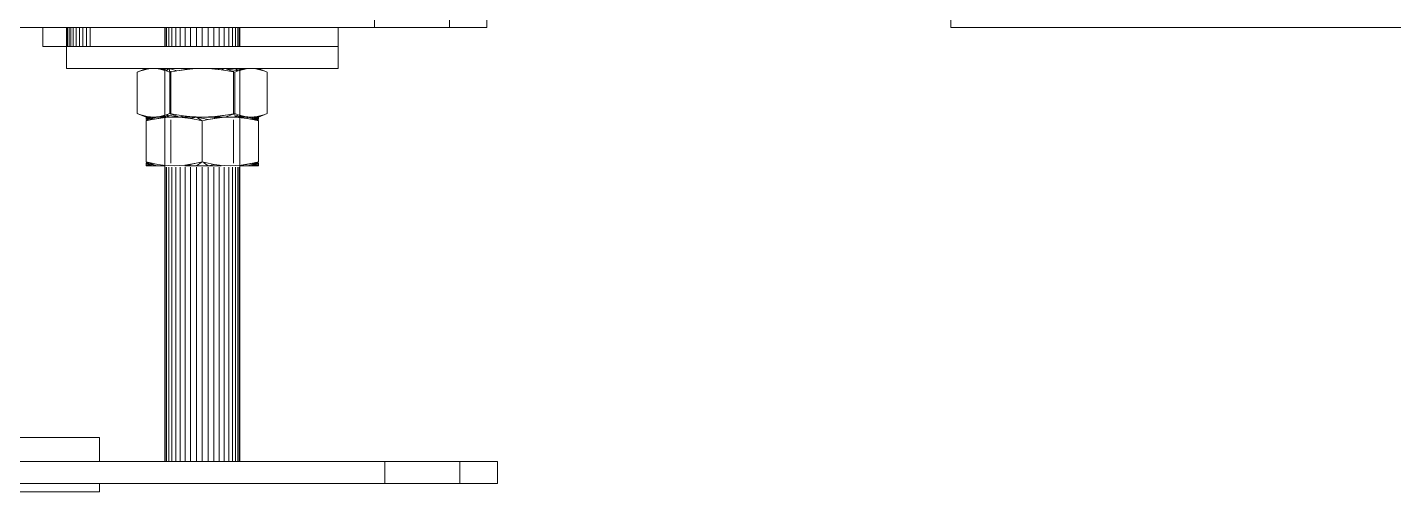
# Model space of a CAD drawing. Header units: centimetres. Extents: x -336 to 16318, y -437 to 1921.
# Drawn here: x 5792.03 to 5815.16, y 94 to 101.87 of the extents above; entities that cross this region are included whole.
import ezdxf

# ---------------------------------------------------------------- set-up
doc = ezdxf.new("R2010")
doc.units = ezdxf.units.CM
doc.layers.add('M-EQPM', color=7, linetype='Continuous', lineweight=9)

# ---------------------------------------------------------------- blocks, each defined once
blk = doc.blocks.new('EQ-07-003 - EQ-07-003_dwg_Agrupar_735-1581512-Section 6')
at = {"layer": 'M-EQPM', "color": 136, "true_color": 0x007f7f}
for p, q in [((5783.248, 94.92), (5783.248, 94)), ((5783.248, 94.92), (5793.248, 94.92)), ((5793.248, 94.92), (5783.248, 94.92)), ((5783.891, 94.92), (5783.883, 94.92)), ((5783.891, 94.92), (5783.883, 94.92)), ((5783.883, 94.92), (5783.883, 94)), ((5785.153, 94.92), (5785.145, 94.92)), ((5785.153, 94.92), (5785.145, 94.92)), ((5785.153, 94.92), (5785.153, 94)), ((5793.248, 94.511), (5793.248, 94.92)), ((5793.248, 94.92), (5793.248, 94.511)), ((5783.248, 94), (5793.248, 94)), ((5783.891, 94), (5783.883, 94)), ((5783.891, 94), (5783.883, 94)), ((5785.145, 94), (5785.153, 94)), ((5785.153, 94), (5785.145, 94)), ((5793.248, 94), (5793.248, 94.141)), ((5793.248, 94), (5793.248, 94.141)), ((5793.248, 94.141), (5793.248, 94))]:
    blk.add_line(p, q, dxfattribs=at)
at = {"layer": 'M-EQPM', "color": 136, "true_color": 0x007f7f, "flags": 128}
for points in [[(5793.248, 94.511), (5793.248, 94.92), (5783.248, 94.92), (5783.248, 94)], [(5783.248, 94.92), (5783.248, 94), (5793.248, 94), (5783.248, 94)]]:
    blk.add_lwpolyline(points, dxfattribs=at)
blk = doc.blocks.new('EQ-07-003 - EQ-07-003_dwg_Agrupar_558-1581517-Section 6')
blk.add_blockref('EQ-07-003 - EQ-07-003_dwg_Agrupar_735-1581512-Section 6', (0, 0))
blk = doc.blocks.new('EQ-07-003 - EQ-07-003_dwg-1581493-Section 6')
blk.add_blockref('EQ-07-003 - EQ-07-003_dwg_Agrupar_558-1581517-Section 6', (0, 0))
blk = doc.blocks.new('EQ-07-003 - EQ-07-003-1581520-Section 6')
blk.add_blockref('EQ-07-003 - EQ-07-003_dwg-1581493-Section 6', (0, 0))
blk = doc.blocks.new('EQ-07-007 - EQ-07-007_dwg_Agrupar_759-1591872-Section 6')
at = {"layer": 'M-EQPM', "color": 253, "true_color": 0x999999}
for p, q in [((5789.988, 94.511), (5799.988, 94.511)), ((5789.988, 94.511), (5789.988, 94.141)), ((5789.988, 94.141), (5789.988, 94.511)), ((5799.988, 94.511), (5789.988, 94.511)), ((5798.091, 94.511), (5798.083, 94.511)), ((5798.083, 94.141), (5798.083, 94.511)), ((5798.083, 94.511), (5798.091, 94.511)), ((5799.345, 94.511), (5799.353, 94.511)), ((5799.353, 94.511), (5799.345, 94.511)), ((5799.353, 94.141), (5799.353, 94.511)), ((5799.988, 94.141), (5799.988, 94.511)), ((5799.988, 94.141), (5789.988, 94.141)), ((5799.988, 94.141), (5789.988, 94.141)), ((5798.091, 94.141), (5798.083, 94.141)), ((5798.083, 94.141), (5798.091, 94.141)), ((5799.345, 94.141), (5799.353, 94.141)), ((5799.353, 94.141), (5799.345, 94.141))]:
    blk.add_line(p, q, dxfattribs=at)
at = {"layer": 'M-EQPM', "color": 253, "true_color": 0x999999, "flags": 128}
blk.add_lwpolyline([(5799.988, 94.511), (5799.988, 94.141), (5789.988, 94.141), (5789.988, 94.511), (5799.988, 94.511), (5799.988, 94.141)], dxfattribs=at)
blk = doc.blocks.new('EQ-07-007 - EQ-07-007_dwg_Agrupar_758-1591873-Section 6')
at = {"layer": 'M-EQPM', "color": 136, "true_color": 0x007f7f}
for p, q in [((5794.041, 101.171), (5793.888, 101.108)), ((5793.888, 101.108), (5793.947, 101.131)), ((5793.888, 101.108), (5793.947, 101.131)), ((5794.041, 101.171), (5793.947, 101.131)), ((5794.041, 101.171), (5793.947, 101.131)), ((5793.947, 101.131), (5794.058, 101.161)), ((5793.947, 101.131), (5794.004, 101.148)), ((5794.004, 101.148), (5793.947, 101.131)), ((5794.004, 101.148), (5794.058, 101.161)), ((5794.058, 101.161), (5794.11, 101.168)), ((5794.058, 101.161), (5794.11, 101.168)), ((5794.058, 101.161), (5794.11, 101.168)), ((5794.269, 101.161), (5794.216, 101.168)), ((5794.269, 101.161), (5794.216, 101.168)), ((5794.269, 101.161), (5794.216, 101.168)), ((5794.323, 101.148), (5794.269, 101.161)), ((5794.379, 101.131), (5794.269, 101.161)), ((5794.28, 101.171), (5794.323, 101.148)), ((5794.379, 101.131), (5794.323, 101.148)), ((5794.323, 101.148), (5794.379, 101.131)), ((5795.597, 101.131), (5795.707, 101.161)), ((5795.597, 101.131), (5795.653, 101.148)), ((5795.653, 101.148), (5795.597, 101.131)), ((5795.653, 101.148), (5795.597, 101.131)), ((5795.653, 101.148), (5795.707, 101.161)), ((5795.707, 101.161), (5795.76, 101.168)), ((5795.707, 101.161), (5795.76, 101.168)), ((5795.707, 101.161), (5795.76, 101.168)), ((5795.919, 101.161), (5795.866, 101.168)), ((5795.919, 101.161), (5795.866, 101.168)), ((5795.919, 101.161), (5795.866, 101.168)), ((5796.029, 101.131), (5795.919, 101.161)), ((5795.973, 101.148), (5795.919, 101.161)), ((5795.935, 101.171), (5796.088, 101.108)), ((5796.088, 101.108), (5795.935, 101.171)), ((5795.941, 101.171), (5796.029, 101.131)), ((5795.941, 101.171), (5796.088, 101.108)), ((5796.029, 101.131), (5795.973, 101.148)), ((5796.088, 101.108), (5796.029, 101.131)), ((5796.029, 101.131), (5796.088, 101.108)), ((5794.041, 100.347), (5793.888, 100.41)), ((5794.041, 100.347), (5793.888, 100.41)), ((5793.888, 100.41), (5793.947, 100.387)), ((5793.888, 100.41), (5793.947, 100.387)), ((5793.888, 100.41), (5793.947, 100.387)), ((5794.004, 100.369), (5793.947, 100.387)), ((5794.058, 100.357), (5793.947, 100.387)), ((5794.058, 100.357), (5794.004, 100.369)), ((5794.082, 100.347), (5794.041, 100.347)), ((5794.041, 100.347), (5794.082, 100.347)), ((5794.11, 100.35), (5794.058, 100.357)), ((5794.11, 100.35), (5794.058, 100.357)), ((5794.163, 100.347), (5794.082, 100.347)), ((5794.082, 100.347), (5794.163, 100.347)), ((5794.163, 100.347), (5794.11, 100.35)), ((5794.163, 100.347), (5794.11, 100.35)), ((5794.163, 100.347), (5794.216, 100.35)), ((5794.163, 100.347), (5794.216, 100.35)), ((5794.28, 100.347), (5794.163, 100.347)), ((5794.163, 100.347), (5794.28, 100.347)), ((5794.216, 100.35), (5794.269, 100.357)), ((5794.216, 100.35), (5794.269, 100.357)), ((5794.379, 100.387), (5794.269, 100.357)), ((5794.269, 100.357), (5794.323, 100.369)), ((5794.28, 100.347), (5794.323, 100.369)), ((5794.42, 100.347), (5794.28, 100.347)), ((5794.28, 100.347), (5794.42, 100.347)), ((5794.323, 100.369), (5794.379, 100.387)), ((5794.379, 100.387), (5794.323, 100.369)), ((5795.556, 100.347), (5795.696, 100.347)), ((5795.696, 100.347), (5795.556, 100.347)), ((5795.653, 100.369), (5795.597, 100.387)), ((5795.707, 100.357), (5795.597, 100.387)), ((5795.653, 100.369), (5795.597, 100.387)), ((5795.707, 100.357), (5795.653, 100.369)), ((5795.696, 100.347), (5795.813, 100.347)), ((5795.813, 100.347), (5795.696, 100.347)), ((5795.76, 100.35), (5795.707, 100.357)), ((5795.76, 100.35), (5795.707, 100.357)), ((5795.813, 100.347), (5795.76, 100.35)), ((5795.813, 100.347), (5795.76, 100.35)), ((5795.813, 100.347), (5795.866, 100.35)), ((5795.813, 100.347), (5795.866, 100.35)), ((5795.813, 100.347), (5795.894, 100.347)), ((5795.894, 100.347), (5795.813, 100.347)), ((5795.866, 100.35), (5795.919, 100.357)), ((5795.866, 100.35), (5795.919, 100.357)), ((5795.894, 100.347), (5795.935, 100.347)), ((5795.935, 100.347), (5795.894, 100.347)), ((5796.029, 100.387), (5795.919, 100.357)), ((5795.919, 100.357), (5795.973, 100.369)), ((5795.935, 100.347), (5796.088, 100.41)), ((5795.935, 100.347), (5795.941, 100.347)), ((5795.941, 100.347), (5795.935, 100.347)), ((5795.941, 100.347), (5796.088, 100.41)), ((5795.941, 100.347), (5796.029, 100.387)), ((5795.973, 100.369), (5796.029, 100.387)), ((5796.088, 100.41), (5796.029, 100.387)), ((5796.088, 100.41), (5796.029, 100.387)), ((5796.029, 100.387), (5796.088, 100.41))]:
    blk.add_line(p, q, dxfattribs=at)
at = {"layer": 'M-EQPM', "color": 136, "true_color": 0x007f7f, "flags": 128}
for points in [[(5793.888, 101.108), (5793.947, 101.131), (5794.041, 101.171), (5794.004, 101.148), (5794.082, 101.171), (5794.058, 101.161), (5794.004, 101.148)], [(5794.041, 101.171), (5793.888, 101.108), (5793.947, 101.131), (5794.041, 101.171)], [(5794.041, 101.171), (5793.947, 101.131), (5793.888, 101.108)], [(5794.004, 101.148), (5794.058, 101.161), (5794.041, 101.171), (5794.004, 101.148), (5793.947, 101.131), (5794.041, 101.171)], [(5794.11, 101.168), (5794.058, 101.161), (5794.082, 101.171)], [(5794.216, 101.168), (5794.269, 101.161), (5794.28, 101.171)], [(5794.28, 101.171), (5794.269, 101.161), (5794.323, 101.148), (5794.379, 101.131)], [(5794.422, 101.17), (5794.269, 101.161), (5794.323, 101.148)], [(5795.653, 101.148), (5795.707, 101.161), (5795.554, 101.17)], [(5795.76, 101.168), (5795.707, 101.161), (5795.696, 101.171)], [(5795.866, 101.168), (5795.919, 101.161), (5795.894, 101.171)], [(5796.029, 101.131), (5795.973, 101.148), (5795.919, 101.161), (5795.894, 101.171), (5795.973, 101.148), (5795.935, 101.171), (5796.029, 101.131), (5796.088, 101.108)], [(5795.973, 101.148), (5795.919, 101.161), (5795.935, 101.171), (5795.973, 101.148), (5796.029, 101.131), (5795.935, 101.171)], [(5795.941, 101.171), (5796.088, 101.108), (5796.029, 101.131), (5795.941, 101.171)], [(5795.941, 101.171), (5796.088, 101.108), (5796.029, 101.131)], [(5794.004, 100.369), (5794.058, 100.357), (5794.041, 100.347), (5794.004, 100.369), (5793.947, 100.387), (5794.041, 100.347), (5793.888, 100.41), (5794.041, 100.347), (5793.947, 100.387), (5793.888, 100.41)], [(5794.041, 100.347), (5794.004, 100.369), (5794.082, 100.347), (5794.058, 100.357), (5794.004, 100.369), (5793.947, 100.387)], [(5794.42, 100.347), (5794.28, 100.347), (5794.163, 100.347), (5794.082, 100.347), (5794.041, 100.347)], [(5794.041, 100.347), (5794.082, 100.347), (5794.163, 100.347), (5794.28, 100.347), (5794.42, 100.347)], [(5794.058, 100.357), (5794.11, 100.35), (5794.082, 100.347)], [(5794.11, 100.35), (5794.058, 100.357), (5794.082, 100.347), (5794.11, 100.35), (5794.163, 100.347), (5794.216, 100.35)], [(5794.216, 100.35), (5794.269, 100.357), (5794.28, 100.347), (5794.216, 100.35), (5794.163, 100.347), (5794.11, 100.35)], [(5794.269, 100.357), (5794.216, 100.35), (5794.28, 100.347), (5794.269, 100.357), (5794.323, 100.369), (5794.379, 100.387)], [(5794.42, 100.348), (5794.269, 100.357), (5794.323, 100.369)], [(5795.653, 100.369), (5795.707, 100.357), (5795.556, 100.348)], [(5795.556, 100.347), (5795.696, 100.347), (5795.813, 100.347), (5795.894, 100.347), (5795.935, 100.347), (5795.941, 100.347), (5795.935, 100.347), (5795.894, 100.347), (5795.813, 100.347), (5795.696, 100.347), (5795.556, 100.347)], [(5795.653, 100.369), (5795.696, 100.347), (5795.707, 100.357), (5795.653, 100.369), (5795.597, 100.387)], [(5795.707, 100.357), (5795.76, 100.35), (5795.696, 100.347)], [(5795.76, 100.35), (5795.707, 100.357), (5795.696, 100.347), (5795.76, 100.35), (5795.813, 100.347), (5795.866, 100.35)], [(5795.866, 100.35), (5795.919, 100.357), (5795.894, 100.347), (5795.866, 100.35), (5795.813, 100.347), (5795.76, 100.35)], [(5795.919, 100.357), (5795.866, 100.35), (5795.894, 100.347)], [(5796.088, 100.41), (5796.029, 100.387), (5795.935, 100.347), (5795.941, 100.347), (5796.088, 100.41), (5796.029, 100.387), (5795.941, 100.347), (5796.088, 100.41), (5795.935, 100.347), (5795.973, 100.369), (5795.894, 100.347), (5795.919, 100.357), (5795.973, 100.369), (5796.029, 100.387)], [(5795.935, 100.347), (5796.029, 100.387), (5795.973, 100.369), (5795.935, 100.347), (5795.919, 100.357), (5795.973, 100.369)]]:
    blk.add_lwpolyline(points, dxfattribs=at)
blk.add_lwpolyline([(5795.653, 101.148), (5795.696, 101.171), (5795.707, 101.161)], close=True, dxfattribs=at)
blk = doc.blocks.new('EQ-07-007 - EQ-07-007_dwg_Agrupar_744-1591877-Section 6')
at = {"layer": 'M-EQPM', "color": 253, "true_color": 0x999999}
for p, q in [((5792.288, 101.868), (5792.288, 101.541)), ((5792.688, 101.541), (5792.688, 101.868)), ((5792.688, 101.541), (5792.688, 101.868)), ((5792.708, 101.868), (5792.708, 101.541)), ((5792.708, 101.541), (5792.708, 101.868)), ((5792.708, 101.868), (5792.708, 101.541)), ((5792.732, 101.868), (5792.732, 101.541)), ((5792.732, 101.868), (5792.732, 101.541)), ((5792.732, 101.868), (5792.732, 101.541)), ((5792.764, 101.868), (5792.764, 101.541)), ((5792.764, 101.541), (5792.764, 101.868)), ((5792.764, 101.541), (5792.764, 101.868)), ((5792.805, 101.868), (5792.805, 101.541)), ((5792.805, 101.868), (5792.805, 101.541)), ((5792.805, 101.868), (5792.805, 101.541)), ((5792.853, 101.868), (5792.853, 101.541)), ((5792.853, 101.541), (5792.853, 101.868)), ((5792.853, 101.541), (5792.853, 101.868)), ((5792.907, 101.868), (5792.907, 101.541)), ((5792.907, 101.541), (5792.907, 101.868)), ((5792.907, 101.868), (5792.907, 101.541)), ((5792.964, 101.868), (5792.964, 101.541)), ((5792.964, 101.868), (5792.964, 101.541)), ((5792.964, 101.868), (5792.964, 101.541)), ((5793.026, 101.868), (5793.026, 101.541)), ((5793.026, 101.541), (5793.026, 101.868)), ((5793.026, 101.541), (5793.026, 101.868)), ((5793.088, 101.541), (5793.088, 101.868)), ((5793.088, 101.868), (5793.088, 101.541)), ((5793.088, 101.868), (5793.088, 101.541)), ((5797.288, 101.868), (5797.288, 101.541)), ((5797.288, 101.541), (5797.288, 101.868)), ((5797.288, 101.868), (5797.288, 101.541)), ((5792.688, 101.541), (5792.288, 101.541)), ((5792.688, 101.541), (5792.688, 101.171)), ((5792.688, 101.541), (5797.288, 101.541)), ((5792.688, 101.541), (5797.288, 101.541)), ((5797.288, 101.171), (5797.288, 101.541)), ((5792.688, 101.171), (5797.288, 101.171)), ((5792.688, 101.171), (5797.288, 101.171))]:
    blk.add_line(p, q, dxfattribs=at)
at = {"layer": 'M-EQPM', "color": 253, "true_color": 0x999999, "flags": 128}
for points in [[(5792.288, 101.868), (5792.288, 101.541), (5792.688, 101.541)], [(5792.688, 101.868), (5792.688, 101.541), (5792.288, 101.541), (5792.288, 101.868)], [(5797.288, 101.541), (5797.288, 101.171), (5792.688, 101.171), (5792.688, 101.541)], [(5797.288, 101.171), (5797.288, 101.541), (5792.688, 101.541), (5792.688, 101.171)]]:
    blk.add_lwpolyline(points, dxfattribs=at)
blk = doc.blocks.new('EQ-07-007 - EQ-07-007_dwg_Agrupar_754-1591878-Section 6')
at = {"layer": 'M-EQPM', "color": 136, "true_color": 0x007f7f}
for p, q in [((5794.118, 100.347), (5794.036, 100.284)), ((5794.056, 100.347), (5794.036, 100.347)), ((5794.036, 100.347), (5794.056, 100.347)), ((5794.036, 100.347), (5794.036, 100.345)), ((5794.036, 100.347), (5794.036, 100.345)), ((5794.118, 100.347), (5794.036, 100.307)), ((5794.218, 100.347), (5794.036, 100.284)), ((5794.218, 100.347), (5794.036, 100.307)), ((5794.036, 100.337), (5794.036, 100.345)), ((5794.036, 100.337), (5794.036, 100.345)), ((5794.036, 100.307), (5794.036, 100.337)), ((5794.036, 100.325), (5794.036, 100.337)), ((5794.036, 100.307), (5794.036, 100.325)), ((5794.036, 100.325), (5794.036, 100.307)), ((5794.036, 100.284), (5794.138, 100.307)), ((5794.036, 99.587), (5794.036, 100.284)), ((5794.118, 100.347), (5794.056, 100.347)), ((5794.056, 100.347), (5794.118, 100.347)), ((5794.218, 100.347), (5794.118, 100.347)), ((5794.118, 100.347), (5794.218, 100.347)), ((5794.118, 100.347), (5794.138, 100.307)), ((5794.138, 100.307), (5794.329, 100.337)), ((5794.351, 100.347), (5794.218, 100.347)), ((5794.218, 100.347), (5794.351, 100.347)), ((5794.235, 100.325), (5794.329, 100.337)), ((5794.42, 100.345), (5794.329, 100.337)), ((5794.42, 100.345), (5794.329, 100.337)), ((5794.512, 100.347), (5794.42, 100.345)), ((5794.459, 100.302), (5794.459, 99.569)), ((5794.512, 100.347), (5794.603, 100.345)), ((5794.695, 100.337), (5794.603, 100.345)), ((5794.695, 100.337), (5794.603, 100.345)), ((5794.883, 100.347), (5794.694, 100.347)), ((5794.694, 100.347), (5794.883, 100.347)), ((5794.788, 100.325), (5794.695, 100.337)), ((5794.788, 100.325), (5794.889, 100.347)), ((5794.886, 100.307), (5794.788, 100.325)), ((5794.988, 100.284), (5794.886, 100.307)), ((5794.889, 100.347), (5794.988, 100.284)), ((5794.889, 100.347), (5795.088, 100.347)), ((5794.889, 100.347), (5795.091, 100.307)), ((5794.988, 100.284), (5795.091, 100.307)), ((5794.988, 99.587), (5794.988, 100.284)), ((5795.091, 100.307), (5795.281, 100.337)), ((5795.282, 100.347), (5795.094, 100.347)), ((5795.094, 100.347), (5795.282, 100.347)), ((5795.216, 100.347), (5795.306, 100.347)), ((5795.216, 100.347), (5795.306, 100.347)), ((5795.373, 100.345), (5795.281, 100.337)), ((5795.373, 100.345), (5795.281, 100.337)), ((5795.464, 100.347), (5795.373, 100.345)), ((5795.464, 100.347), (5795.556, 100.345)), ((5795.517, 100.302), (5795.517, 99.569)), ((5795.647, 100.337), (5795.556, 100.345)), ((5795.647, 100.337), (5795.556, 100.345)), ((5795.625, 100.347), (5795.759, 100.347)), ((5795.759, 100.347), (5795.625, 100.347)), ((5795.741, 100.325), (5795.647, 100.337)), ((5795.759, 100.347), (5795.741, 100.325)), ((5795.759, 100.347), (5795.741, 100.325)), ((5795.838, 100.307), (5795.741, 100.325)), ((5795.759, 100.347), (5795.941, 100.284)), ((5795.813, 100.347), (5795.759, 100.347)), ((5795.759, 100.347), (5795.858, 100.347)), ((5795.858, 100.347), (5795.813, 100.347)), ((5795.813, 100.347), (5795.941, 100.284)), ((5795.813, 100.347), (5795.941, 100.284)), ((5795.941, 100.284), (5795.838, 100.307)), ((5795.941, 100.284), (5795.838, 100.307)), ((5795.858, 100.347), (5795.92, 100.347)), ((5795.858, 100.347), (5795.941, 100.284)), ((5795.92, 100.347), (5795.858, 100.347)), ((5795.858, 100.347), (5795.941, 100.284)), ((5795.92, 100.347), (5795.941, 100.347)), ((5795.941, 100.347), (5795.92, 100.347)), ((5795.941, 100.347), (5795.941, 100.345)), ((5795.941, 100.347), (5795.941, 100.345)), ((5795.941, 100.337), (5795.941, 100.345)), ((5795.941, 100.337), (5795.941, 100.345)), ((5795.941, 100.307), (5795.941, 100.337)), ((5795.941, 100.325), (5795.941, 100.337)), ((5795.941, 100.307), (5795.941, 100.325)), ((5795.941, 99.587), (5795.941, 100.284)), ((5794.218, 99.524), (5794.036, 99.587)), ((5794.118, 99.524), (5794.036, 99.587)), ((5794.118, 99.524), (5794.036, 99.587)), ((5794.036, 99.587), (5794.138, 99.564)), ((5794.036, 99.534), (5794.036, 99.564)), ((5794.036, 99.546), (5794.036, 99.564)), ((5794.036, 99.534), (5794.036, 99.546)), ((5794.036, 99.526), (5794.036, 99.534)), ((5794.036, 99.526), (5794.036, 99.534)), ((5794.036, 99.524), (5794.036, 99.526)), ((5794.036, 99.524), (5794.036, 99.526)), ((5794.056, 99.524), (5794.036, 99.524)), ((5794.036, 99.524), (5794.056, 99.524)), ((5794.118, 99.524), (5794.056, 99.524)), ((5794.056, 99.524), (5794.118, 99.524)), ((5794.118, 99.524), (5794.138, 99.564)), ((5794.218, 99.524), (5794.118, 99.524)), ((5794.118, 99.524), (5794.218, 99.524)), ((5794.118, 99.524), (5794.218, 99.524)), ((5794.235, 99.546), (5794.138, 99.564)), ((5794.351, 99.524), (5794.218, 99.524)), ((5794.218, 99.524), (5794.351, 99.524)), ((5794.329, 99.534), (5794.235, 99.546)), ((5794.42, 99.526), (5794.329, 99.534)), ((5794.329, 99.534), (5794.42, 99.526)), ((5794.512, 99.524), (5794.42, 99.526)), ((5794.512, 99.524), (5794.603, 99.526)), ((5794.695, 99.534), (5794.603, 99.526)), ((5794.603, 99.526), (5794.695, 99.534)), ((5794.694, 99.524), (5794.889, 99.524)), ((5794.886, 99.564), (5794.695, 99.534)), ((5794.788, 99.546), (5794.695, 99.534)), ((5794.695, 99.534), (5794.889, 99.524)), ((5794.824, 99.524), (5794.73, 99.524)), ((5794.824, 99.524), (5794.73, 99.524)), ((5794.788, 99.546), (5794.886, 99.564)), ((5794.922, 99.524), (5794.824, 99.524)), ((5794.922, 99.524), (5794.824, 99.524)), ((5794.988, 99.587), (5794.886, 99.564)), ((5794.889, 99.524), (5794.988, 99.587)), ((5795.088, 99.524), (5794.889, 99.524)), ((5794.889, 99.524), (5795.088, 99.524)), ((5794.922, 99.524), (5795.021, 99.524)), ((5795.021, 99.524), (5794.922, 99.524)), ((5794.988, 99.587), (5795.091, 99.564)), ((5795.088, 99.524), (5795.007, 99.575)), ((5795.021, 99.524), (5795.12, 99.524)), ((5795.12, 99.524), (5795.021, 99.524)), ((5795.088, 99.524), (5795.282, 99.524)), ((5795.188, 99.546), (5795.091, 99.564)), ((5795.188, 99.546), (5795.091, 99.564)), ((5795.12, 99.524), (5795.216, 99.524)), ((5795.216, 99.524), (5795.12, 99.524)), ((5795.281, 99.534), (5795.188, 99.546)), ((5795.281, 99.534), (5795.188, 99.546)), ((5795.216, 99.524), (5795.306, 99.524)), ((5795.306, 99.524), (5795.216, 99.524)), ((5795.373, 99.526), (5795.281, 99.534)), ((5795.281, 99.534), (5795.373, 99.526)), ((5795.464, 99.524), (5795.373, 99.526)), ((5795.464, 99.524), (5795.556, 99.526)), ((5795.647, 99.534), (5795.556, 99.526)), ((5795.556, 99.526), (5795.647, 99.534)), ((5795.625, 99.524), (5795.759, 99.524)), ((5795.759, 99.524), (5795.625, 99.524)), ((5795.838, 99.564), (5795.647, 99.534)), ((5795.741, 99.546), (5795.647, 99.534)), ((5795.759, 99.524), (5795.941, 99.587)), ((5795.759, 99.524), (5795.858, 99.524)), ((5795.813, 99.524), (5795.759, 99.524)), ((5795.813, 99.524), (5795.941, 99.587)), ((5795.813, 99.524), (5795.941, 99.587)), ((5795.813, 99.524), (5795.941, 99.564)), ((5795.858, 99.524), (5795.813, 99.524)), ((5795.941, 99.587), (5795.838, 99.564)), ((5795.858, 99.524), (5795.838, 99.564)), ((5795.858, 99.524), (5795.941, 99.587)), ((5795.858, 99.524), (5795.92, 99.524)), ((5795.92, 99.524), (5795.858, 99.524)), ((5795.92, 99.524), (5795.941, 99.524)), ((5795.941, 99.524), (5795.92, 99.524)), ((5795.941, 99.564), (5795.941, 99.534)), ((5795.941, 99.546), (5795.941, 99.564)), ((5795.941, 99.546), (5795.941, 99.564)), ((5795.941, 99.534), (5795.941, 99.546)), ((5795.941, 99.526), (5795.941, 99.534)), ((5795.941, 99.526), (5795.941, 99.534)), ((5795.941, 99.524), (5795.941, 99.526)), ((5795.941, 99.524), (5795.941, 99.526))]:
    blk.add_line(p, q, dxfattribs=at)
at = {"layer": 'M-EQPM', "color": 136, "true_color": 0x007f7f, "flags": 128}
for points in [[(5794.036, 100.307), (5794.118, 100.347), (5794.036, 100.325), (5794.056, 100.347), (5794.036, 100.337), (5794.036, 100.325)], [(5794.036, 100.337), (5794.036, 100.345), (5794.056, 100.347)], [(5794.351, 100.347), (5794.218, 100.347), (5794.118, 100.347), (5794.056, 100.347), (5794.036, 100.347), (5794.056, 100.347), (5794.118, 100.347), (5794.218, 100.347), (5794.351, 100.347)], [(5794.036, 100.325), (5794.036, 100.337), (5794.118, 100.347), (5794.036, 100.325), (5794.036, 100.307), (5794.218, 100.347), (5794.036, 100.284)], [(5794.235, 100.325), (5794.138, 100.307), (5794.118, 100.347), (5794.036, 100.284), (5794.138, 100.307), (5794.118, 100.347), (5794.218, 100.347)], [(5794.036, 100.345), (5794.036, 100.337), (5794.056, 100.347), (5794.036, 100.345), (5794.036, 100.347), (5794.036, 100.345)], [(5794.138, 100.307), (5794.036, 100.284), (5794.036, 99.587)], [(5794.138, 99.564), (5794.036, 99.587), (5794.036, 100.284)], [(5794.42, 100.345), (5794.512, 100.347), (5794.603, 100.345)], [(5794.695, 100.337), (5794.788, 100.325), (5794.886, 100.307)], [(5794.886, 100.307), (5794.988, 100.284), (5795.091, 100.307)], [(5794.889, 100.347), (5795.091, 100.307), (5794.988, 100.284), (5794.889, 100.347), (5795.091, 100.307), (5795.188, 100.325)], [(5795.091, 99.564), (5794.988, 99.587), (5794.988, 100.284), (5794.988, 99.587)], [(5795.094, 100.347), (5795.281, 100.337), (5795.188, 100.325)], [(5795.373, 100.345), (5795.464, 100.347), (5795.556, 100.345)], [(5795.625, 100.347), (5795.759, 100.347), (5795.858, 100.347), (5795.92, 100.347), (5795.941, 100.347), (5795.92, 100.347), (5795.858, 100.347), (5795.813, 100.347), (5795.759, 100.347), (5795.625, 100.347)], [(5795.647, 100.337), (5795.741, 100.325), (5795.838, 100.307)], [(5795.941, 100.325), (5795.941, 100.337), (5795.858, 100.347), (5795.941, 100.325), (5795.941, 100.307), (5795.858, 100.347), (5795.941, 100.284), (5795.759, 100.347), (5795.858, 100.347)], [(5795.838, 99.564), (5795.941, 99.587), (5795.941, 100.284), (5795.941, 99.587)], [(5795.941, 100.337), (5795.941, 100.345), (5795.92, 100.347)], [(5795.941, 100.345), (5795.941, 100.337), (5795.92, 100.347), (5795.941, 100.345), (5795.941, 100.347), (5795.941, 100.345)], [(5794.036, 99.546), (5794.036, 99.534), (5794.118, 99.524), (5794.036, 99.546), (5794.036, 99.564), (5794.118, 99.524), (5794.036, 99.587), (5794.218, 99.524)], [(5794.036, 99.587), (5794.118, 99.524), (5794.138, 99.564)], [(5794.056, 99.524), (5794.036, 99.546), (5794.118, 99.524), (5794.036, 99.564)], [(5794.036, 99.534), (5794.036, 99.526), (5794.056, 99.524), (5794.036, 99.534), (5794.036, 99.546), (5794.036, 99.564)], [(5794.036, 99.526), (5794.036, 99.534), (5794.056, 99.524), (5794.036, 99.526), (5794.036, 99.524), (5794.036, 99.526)], [(5794.351, 99.524), (5794.218, 99.524), (5794.118, 99.524), (5794.056, 99.524), (5794.036, 99.524), (5794.056, 99.524), (5794.118, 99.524), (5794.218, 99.524), (5794.351, 99.524)], [(5794.218, 99.524), (5794.118, 99.524), (5794.138, 99.564)], [(5794.329, 99.534), (5794.235, 99.546), (5794.138, 99.564)], [(5794.603, 99.526), (5794.512, 99.524), (5794.42, 99.526)], [(5795.282, 99.524), (5795.088, 99.524), (5794.889, 99.524), (5794.694, 99.524)], [(5794.889, 99.524), (5794.988, 99.587), (5794.886, 99.564)], [(5795.007, 99.575), (5795.088, 99.524), (5795.188, 99.546)], [(5795.556, 99.526), (5795.464, 99.524), (5795.373, 99.526)], [(5795.741, 99.546), (5795.838, 99.564), (5795.858, 99.524), (5795.941, 99.587), (5795.838, 99.564), (5795.858, 99.524), (5795.759, 99.524), (5795.625, 99.524)], [(5795.625, 99.524), (5795.759, 99.524), (5795.813, 99.524), (5795.858, 99.524), (5795.92, 99.524), (5795.941, 99.524), (5795.92, 99.524), (5795.858, 99.524), (5795.759, 99.524)], [(5795.813, 99.524), (5795.941, 99.587), (5795.759, 99.524)], [(5795.941, 99.564), (5795.813, 99.524), (5795.759, 99.524)], [(5795.858, 99.524), (5795.941, 99.564), (5795.941, 99.546), (5795.858, 99.524), (5795.941, 99.534), (5795.941, 99.546)], [(5795.941, 99.564), (5795.858, 99.524), (5795.941, 99.546), (5795.92, 99.524), (5795.941, 99.534), (5795.941, 99.546)], [(5795.941, 99.534), (5795.941, 99.526), (5795.92, 99.524)], [(5795.941, 99.526), (5795.941, 99.534), (5795.92, 99.524), (5795.941, 99.526), (5795.941, 99.524), (5795.941, 99.526)]]:
    blk.add_lwpolyline(points, dxfattribs=at)
for points in [[(5794.036, 100.307), (5794.218, 100.347), (5794.118, 100.347)], [(5795.941, 100.284), (5795.858, 100.347), (5795.813, 100.347)], [(5795.941, 100.307), (5795.858, 100.347), (5795.941, 100.325), (5795.92, 100.347), (5795.941, 100.337), (5795.941, 100.325)]]:
    blk.add_lwpolyline(points, close=True, dxfattribs=at)
blk = doc.blocks.new('EQ-07-007 - EQ-07-007_dwg_Agrupar_753-1591884-Section 6')
at = {"layer": 'M-EQPM', "color": 136, "true_color": 0x007f7f}
for p, q in [((5794.353, 101.868), (5794.353, 101.541)), ((5794.353, 101.868), (5794.353, 101.541)), ((5794.353, 101.541), (5794.353, 101.868)), ((5794.361, 101.868), (5794.361, 101.541)), ((5794.361, 101.541), (5794.361, 101.868)), ((5794.361, 101.868), (5794.361, 101.541)), ((5794.384, 101.868), (5794.384, 101.541)), ((5794.384, 101.541), (5794.384, 101.868)), ((5794.384, 101.868), (5794.384, 101.541)), ((5794.422, 101.868), (5794.422, 101.541)), ((5794.422, 101.541), (5794.422, 101.868)), ((5794.422, 101.868), (5794.422, 101.541)), ((5794.474, 101.868), (5794.474, 101.541)), ((5794.474, 101.541), (5794.474, 101.868)), ((5794.474, 101.868), (5794.474, 101.541)), ((5794.539, 101.868), (5794.539, 101.541)), ((5794.539, 101.868), (5794.539, 101.541)), ((5794.539, 101.541), (5794.539, 101.868)), ((5794.615, 101.868), (5794.615, 101.541)), ((5794.615, 101.541), (5794.615, 101.868)), ((5794.615, 101.868), (5794.615, 101.541)), ((5794.7, 101.868), (5794.7, 101.541)), ((5794.7, 101.541), (5794.7, 101.868)), ((5794.7, 101.868), (5794.7, 101.541)), ((5794.792, 101.868), (5794.792, 101.541)), ((5794.792, 101.868), (5794.792, 101.541)), ((5794.792, 101.541), (5794.792, 101.868)), ((5794.889, 101.868), (5794.889, 101.541)), ((5794.889, 101.541), (5794.889, 101.868)), ((5794.889, 101.868), (5794.889, 101.541)), ((5794.988, 101.868), (5794.988, 101.541)), ((5794.988, 101.868), (5794.988, 101.541)), ((5794.988, 101.541), (5794.988, 101.868)), ((5795.087, 101.868), (5795.087, 101.541)), ((5795.087, 101.541), (5795.087, 101.868)), ((5795.087, 101.868), (5795.087, 101.541)), ((5795.184, 101.868), (5795.184, 101.541)), ((5795.184, 101.541), (5795.184, 101.868)), ((5795.184, 101.868), (5795.184, 101.541)), ((5795.276, 101.868), (5795.276, 101.541)), ((5795.276, 101.868), (5795.276, 101.541)), ((5795.276, 101.541), (5795.276, 101.868)), ((5795.361, 101.868), (5795.361, 101.541)), ((5795.361, 101.541), (5795.361, 101.868)), ((5795.361, 101.868), (5795.361, 101.541)), ((5795.437, 101.868), (5795.437, 101.541)), ((5795.437, 101.868), (5795.437, 101.541)), ((5795.437, 101.541), (5795.437, 101.868)), ((5795.502, 101.868), (5795.502, 101.541)), ((5795.502, 101.541), (5795.502, 101.868)), ((5795.502, 101.868), (5795.502, 101.541)), ((5795.554, 101.868), (5795.554, 101.541)), ((5795.554, 101.541), (5795.554, 101.868)), ((5795.554, 101.868), (5795.554, 101.541)), ((5795.592, 101.868), (5795.592, 101.541)), ((5795.592, 101.868), (5795.592, 101.541)), ((5795.592, 101.868), (5795.592, 101.541)), ((5795.615, 101.868), (5795.615, 101.541)), ((5795.615, 101.541), (5795.615, 101.868)), ((5795.615, 101.541), (5795.615, 101.868)), ((5795.623, 101.868), (5795.623, 101.541)), ((5795.623, 101.868), (5795.623, 101.541)), ((5795.623, 101.868), (5795.623, 101.541)), ((5794.353, 101.171), (5794.353, 94.511)), ((5795.623, 101.171), (5795.623, 94.511)), ((5794.353, 99.497), (5794.353, 94.511)), ((5794.353, 94.511), (5794.353, 99.497)), ((5794.361, 99.497), (5794.361, 94.511)), ((5794.361, 94.511), (5794.361, 99.497)), ((5794.361, 99.497), (5794.361, 94.511)), ((5794.384, 99.497), (5794.384, 94.511)), ((5794.384, 94.511), (5794.384, 99.497)), ((5794.384, 99.497), (5794.384, 94.511)), ((5794.422, 99.497), (5794.422, 94.511)), ((5794.422, 94.511), (5794.422, 99.497)), ((5794.422, 99.497), (5794.422, 94.511)), ((5794.474, 99.497), (5794.474, 94.511)), ((5794.474, 94.511), (5794.474, 99.497)), ((5794.474, 99.497), (5794.474, 94.511)), ((5794.539, 99.497), (5794.539, 94.511)), ((5794.539, 99.497), (5794.539, 94.511)), ((5794.539, 94.511), (5794.539, 99.497)), ((5794.615, 99.497), (5794.615, 94.511)), ((5794.615, 94.511), (5794.615, 99.497)), ((5794.615, 99.497), (5794.615, 94.511)), ((5794.7, 99.497), (5794.7, 94.511)), ((5794.7, 94.511), (5794.7, 99.497)), ((5794.7, 99.497), (5794.7, 94.511)), ((5794.792, 99.497), (5794.792, 94.511)), ((5794.792, 99.497), (5794.792, 94.511)), ((5794.792, 94.511), (5794.792, 99.497)), ((5794.889, 99.497), (5794.889, 94.511)), ((5794.889, 94.511), (5794.889, 99.497)), ((5794.889, 99.497), (5794.889, 94.511)), ((5794.988, 99.497), (5794.988, 94.511)), ((5794.988, 99.497), (5794.988, 94.511)), ((5794.988, 94.511), (5794.988, 99.497)), ((5795.087, 99.497), (5795.087, 94.511)), ((5795.087, 94.511), (5795.087, 99.497)), ((5795.087, 99.497), (5795.087, 94.511)), ((5795.184, 99.497), (5795.184, 94.511)), ((5795.184, 94.511), (5795.184, 99.497)), ((5795.184, 99.497), (5795.184, 94.511)), ((5795.276, 99.497), (5795.276, 94.511)), ((5795.276, 99.497), (5795.276, 94.511)), ((5795.276, 94.511), (5795.276, 99.497)), ((5795.361, 99.497), (5795.361, 94.511)), ((5795.361, 94.511), (5795.361, 99.497)), ((5795.361, 99.497), (5795.361, 94.511)), ((5795.437, 99.497), (5795.437, 94.511)), ((5795.437, 99.497), (5795.437, 94.511)), ((5795.437, 94.511), (5795.437, 99.497)), ((5795.502, 99.497), (5795.502, 94.511)), ((5795.502, 94.511), (5795.502, 99.497)), ((5795.502, 99.497), (5795.502, 94.511)), ((5795.554, 99.497), (5795.554, 94.511)), ((5795.554, 94.511), (5795.554, 99.497)), ((5795.554, 99.497), (5795.554, 94.511)), ((5795.592, 99.497), (5795.592, 94.511)), ((5795.592, 99.497), (5795.592, 94.511)), ((5795.592, 99.497), (5795.592, 94.511)), ((5795.615, 99.497), (5795.615, 94.511)), ((5795.615, 94.511), (5795.615, 99.497)), ((5795.615, 94.511), (5795.615, 99.497)), ((5795.623, 99.497), (5795.623, 94.511)), ((5795.623, 99.497), (5795.623, 94.511))]:
    blk.add_line(p, q, dxfattribs=at)
blk = doc.blocks.new('EQ-07-007 - EQ-07-007_dwg_Agrupar_755-1591885-Section 6')
at = {"layer": 'M-EQPM', "color": 136, "true_color": 0x007f7f}
for p, q in [((5794.041, 101.171), (5793.888, 101.108)), ((5793.888, 101.108), (5793.947, 101.131)), ((5793.888, 101.108), (5793.947, 101.131)), ((5794.041, 101.171), (5793.947, 101.131)), ((5794.041, 101.171), (5793.947, 101.131)), ((5793.947, 101.131), (5794.058, 101.161)), ((5793.947, 101.131), (5794.004, 101.148)), ((5794.004, 101.148), (5793.947, 101.131)), ((5794.004, 101.148), (5794.058, 101.161)), ((5794.058, 101.161), (5794.11, 101.168)), ((5794.058, 101.161), (5794.11, 101.168)), ((5794.058, 101.161), (5794.11, 101.168)), ((5794.269, 101.161), (5794.216, 101.168)), ((5794.269, 101.161), (5794.216, 101.168)), ((5794.269, 101.161), (5794.216, 101.168)), ((5794.379, 101.131), (5794.269, 101.161)), ((5794.323, 101.148), (5794.269, 101.161)), ((5794.379, 101.131), (5794.323, 101.148)), ((5794.323, 101.148), (5794.379, 101.131)), ((5794.438, 101.108), (5794.379, 101.131)), ((5794.428, 101.171), (5794.438, 101.108)), ((5794.428, 101.171), (5794.557, 101.131)), ((5794.428, 101.171), (5794.557, 101.131)), ((5794.428, 101.171), (5794.557, 101.131)), ((5794.438, 101.108), (5794.557, 101.131)), ((5794.459, 101.125), (5794.459, 100.392)), ((5794.557, 101.131), (5794.777, 101.161)), ((5794.557, 101.131), (5794.669, 101.148)), ((5794.883, 101.168), (5794.777, 101.161)), ((5794.883, 101.168), (5794.777, 101.161)), ((5795.199, 101.161), (5795.094, 101.168)), ((5795.199, 101.161), (5795.094, 101.168)), ((5795.307, 101.148), (5795.199, 101.161)), ((5795.42, 101.131), (5795.307, 101.148)), ((5795.376, 101.171), (5795.538, 101.108)), ((5795.376, 101.171), (5795.597, 101.131)), ((5795.538, 101.108), (5795.42, 101.131)), ((5795.518, 101.125), (5795.518, 100.392)), ((5795.597, 101.131), (5795.538, 101.108)), ((5795.548, 101.171), (5795.597, 101.131)), ((5795.597, 101.131), (5795.707, 101.161)), ((5795.597, 101.131), (5795.653, 101.148)), ((5795.653, 101.148), (5795.707, 101.161)), ((5795.707, 101.161), (5795.76, 101.168)), ((5795.707, 101.161), (5795.76, 101.168)), ((5795.707, 101.161), (5795.76, 101.168)), ((5795.919, 101.161), (5795.866, 101.168)), ((5795.919, 101.161), (5795.866, 101.168)), ((5795.919, 101.161), (5795.866, 101.168)), ((5796.029, 101.131), (5795.919, 101.161)), ((5795.973, 101.148), (5795.919, 101.161)), ((5795.935, 101.171), (5796.088, 101.108)), ((5795.935, 101.171), (5795.941, 101.171)), ((5795.941, 101.171), (5796.029, 101.131)), ((5795.941, 101.171), (5796.088, 101.108)), ((5796.029, 101.131), (5795.973, 101.148)), ((5796.088, 101.108), (5796.029, 101.131)), ((5796.029, 101.131), (5796.088, 101.108)), ((5793.888, 100.41), (5793.888, 101.108)), ((5794.438, 100.41), (5794.438, 101.108)), ((5795.538, 100.41), (5795.538, 101.108)), ((5796.088, 100.41), (5796.088, 101.108)), ((5794.041, 100.347), (5793.888, 100.41)), ((5794.041, 100.347), (5793.888, 100.41)), ((5793.888, 100.41), (5793.947, 100.387)), ((5793.888, 100.41), (5793.947, 100.387)), ((5794.004, 100.369), (5793.947, 100.387)), ((5794.058, 100.357), (5793.947, 100.387)), ((5794.058, 100.357), (5794.004, 100.369)), ((5794.082, 100.347), (5794.041, 100.347)), ((5794.041, 100.347), (5794.082, 100.347)), ((5794.11, 100.35), (5794.058, 100.357)), ((5794.11, 100.35), (5794.058, 100.357)), ((5794.163, 100.347), (5794.082, 100.347)), ((5794.082, 100.347), (5794.163, 100.347)), ((5794.163, 100.347), (5794.11, 100.35)), ((5794.163, 100.347), (5794.11, 100.35)), ((5794.163, 100.347), (5794.216, 100.35)), ((5794.163, 100.347), (5794.216, 100.35)), ((5794.28, 100.347), (5794.163, 100.347)), ((5794.163, 100.347), (5794.28, 100.347)), ((5794.216, 100.35), (5794.269, 100.357)), ((5794.216, 100.35), (5794.269, 100.357)), ((5794.379, 100.387), (5794.269, 100.357)), ((5794.269, 100.357), (5794.323, 100.369)), ((5794.28, 100.347), (5794.323, 100.369)), ((5794.42, 100.347), (5794.28, 100.347)), ((5794.28, 100.347), (5794.42, 100.347)), ((5794.323, 100.369), (5794.379, 100.387)), ((5794.379, 100.387), (5794.438, 100.41)), ((5794.428, 100.347), (5794.379, 100.387)), ((5794.601, 100.347), (5794.379, 100.387)), ((5794.601, 100.347), (5794.428, 100.347)), ((5794.601, 100.347), (5794.438, 100.41)), ((5794.438, 100.41), (5794.557, 100.387)), ((5794.669, 100.369), (5794.557, 100.387)), ((5794.669, 100.369), (5794.557, 100.387)), ((5794.601, 100.347), (5794.669, 100.369)), ((5794.79, 100.347), (5794.603, 100.347)), ((5794.79, 100.347), (5794.603, 100.347)), ((5794.777, 100.357), (5794.669, 100.369)), ((5794.669, 100.369), (5794.79, 100.347)), ((5794.777, 100.357), (5794.669, 100.369)), ((5794.792, 100.347), (5794.7, 100.347)), ((5794.792, 100.347), (5794.7, 100.347)), ((5794.883, 100.35), (5794.777, 100.357)), ((5794.777, 100.357), (5794.883, 100.35)), ((5794.988, 100.347), (5794.883, 100.35)), ((5794.988, 100.347), (5795.094, 100.35)), ((5795.007, 100.347), (5794.988, 100.347)), ((5795.007, 100.347), (5794.988, 100.347)), ((5795.199, 100.357), (5795.094, 100.35)), ((5795.094, 100.35), (5795.199, 100.357)), ((5795.184, 100.347), (5795.277, 100.347)), ((5795.277, 100.347), (5795.184, 100.347)), ((5795.186, 100.347), (5795.373, 100.347)), ((5795.373, 100.347), (5795.186, 100.347)), ((5795.42, 100.387), (5795.199, 100.357)), ((5795.307, 100.369), (5795.199, 100.357)), ((5795.199, 100.357), (5795.373, 100.347)), ((5795.307, 100.369), (5795.42, 100.387)), ((5795.376, 100.347), (5795.538, 100.41)), ((5795.376, 100.347), (5795.548, 100.347)), ((5795.538, 100.41), (5795.42, 100.387)), ((5795.548, 100.347), (5795.538, 100.41)), ((5795.538, 100.41), (5795.597, 100.387)), ((5795.556, 100.347), (5795.696, 100.347)), ((5795.696, 100.347), (5795.556, 100.347)), ((5795.597, 100.387), (5795.707, 100.357)), ((5795.653, 100.369), (5795.597, 100.387)), ((5795.653, 100.369), (5795.597, 100.387)), ((5795.653, 100.369), (5795.597, 100.387)), ((5795.707, 100.357), (5795.653, 100.369)), ((5795.696, 100.347), (5795.813, 100.347)), ((5795.813, 100.347), (5795.696, 100.347)), ((5795.76, 100.35), (5795.707, 100.357)), ((5795.76, 100.35), (5795.707, 100.357)), ((5795.813, 100.347), (5795.76, 100.35)), ((5795.813, 100.347), (5795.76, 100.35)), ((5795.813, 100.347), (5795.866, 100.35)), ((5795.813, 100.347), (5795.866, 100.35)), ((5795.813, 100.347), (5795.894, 100.347)), ((5795.894, 100.347), (5795.813, 100.347)), ((5795.866, 100.35), (5795.919, 100.357)), ((5795.866, 100.35), (5795.919, 100.357)), ((5795.894, 100.347), (5795.935, 100.347)), ((5795.935, 100.347), (5795.894, 100.347)), ((5796.029, 100.387), (5795.919, 100.357)), ((5795.919, 100.357), (5795.973, 100.369)), ((5795.935, 100.347), (5796.088, 100.41)), ((5795.935, 100.347), (5795.941, 100.347)), ((5795.941, 100.347), (5795.935, 100.347)), ((5795.941, 100.347), (5796.088, 100.41)), ((5795.941, 100.347), (5796.029, 100.387)), ((5795.973, 100.369), (5796.029, 100.387)), ((5796.088, 100.41), (5796.029, 100.387)), ((5796.088, 100.41), (5796.029, 100.387))]:
    blk.add_line(p, q, dxfattribs=at)
at = {"layer": 'M-EQPM', "color": 136, "true_color": 0x007f7f, "flags": 128}
for points in [[(5793.888, 101.108), (5793.947, 101.131), (5794.041, 101.171), (5794.004, 101.148), (5794.082, 101.171), (5794.058, 101.161), (5794.004, 101.148)], [(5794.041, 101.171), (5793.888, 101.108), (5793.947, 101.131), (5794.041, 101.171)], [(5794.041, 101.171), (5793.947, 101.131), (5793.888, 101.108), (5793.888, 100.41), (5793.947, 100.387)], [(5794.004, 101.148), (5794.058, 101.161), (5794.041, 101.171), (5794.004, 101.148), (5793.947, 101.131), (5794.041, 101.171)], [(5794.11, 101.168), (5794.058, 101.161), (5794.082, 101.171)], [(5794.216, 101.168), (5794.269, 101.161), (5794.28, 101.171)], [(5794.28, 101.171), (5794.269, 101.161), (5794.323, 101.148), (5794.379, 101.131)], [(5794.323, 101.148), (5794.269, 101.161), (5794.422, 101.17)], [(5794.28, 101.171), (5794.323, 101.148), (5794.428, 101.171), (5794.379, 101.131), (5794.438, 101.108), (5794.557, 101.131)], [(5794.557, 101.131), (5794.438, 101.108), (5794.428, 101.171)], [(5794.601, 101.171), (5794.777, 101.161), (5794.669, 101.148)], [(5795.186, 101.171), (5795.307, 101.148), (5795.376, 101.171)], [(5795.199, 101.161), (5795.307, 101.148), (5795.42, 101.131)], [(5795.376, 101.171), (5795.597, 101.131), (5795.538, 101.108), (5795.376, 101.171)], [(5795.376, 101.171), (5795.597, 101.131), (5795.653, 101.148), (5795.548, 101.171)], [(5795.42, 101.131), (5795.538, 101.108), (5795.597, 101.131), (5795.548, 101.171)], [(5795.548, 101.171), (5795.707, 101.161), (5795.653, 101.148)], [(5795.653, 101.148), (5795.696, 101.171), (5795.707, 101.161), (5795.653, 101.148), (5795.597, 101.131)], [(5795.76, 101.168), (5795.707, 101.161), (5795.696, 101.171)], [(5795.866, 101.168), (5795.919, 101.161), (5795.894, 101.171)], [(5796.029, 101.131), (5795.973, 101.148), (5795.919, 101.161), (5795.894, 101.171), (5795.973, 101.148), (5795.935, 101.171), (5796.029, 101.131), (5796.088, 101.108), (5796.088, 100.41), (5796.029, 100.387), (5795.935, 100.347), (5795.941, 100.347), (5796.088, 100.41), (5796.029, 100.387), (5795.941, 100.347), (5796.088, 100.41), (5795.935, 100.347), (5795.973, 100.369), (5795.894, 100.347), (5795.919, 100.357), (5795.973, 100.369), (5796.029, 100.387)], [(5795.973, 101.148), (5795.919, 101.161), (5795.935, 101.171), (5795.973, 101.148), (5796.029, 101.131), (5795.935, 101.171)], [(5796.029, 100.387), (5796.088, 100.41), (5796.088, 101.108), (5795.935, 101.171)], [(5795.941, 101.171), (5796.088, 101.108), (5796.029, 101.131), (5795.941, 101.171)], [(5795.941, 101.171), (5796.088, 101.108), (5796.029, 101.131)], [(5794.004, 100.369), (5794.058, 100.357), (5794.041, 100.347), (5794.004, 100.369), (5793.947, 100.387), (5794.041, 100.347), (5793.888, 100.41), (5794.041, 100.347), (5793.947, 100.387), (5793.888, 100.41), (5793.888, 101.108)], [(5794.428, 100.347), (5794.379, 100.387), (5794.438, 100.41), (5794.438, 101.108), (5794.438, 100.41), (5794.557, 100.387)], [(5795.548, 100.347), (5795.597, 100.387), (5795.538, 100.41), (5795.538, 101.108), (5795.538, 100.41), (5795.548, 100.347), (5795.653, 100.369), (5795.696, 100.347), (5795.707, 100.357), (5795.653, 100.369)], [(5794.041, 100.347), (5794.004, 100.369), (5794.082, 100.347), (5794.058, 100.357), (5794.004, 100.369), (5793.947, 100.387)], [(5794.42, 100.347), (5794.28, 100.347), (5794.163, 100.347), (5794.082, 100.347), (5794.041, 100.347)], [(5794.041, 100.347), (5794.082, 100.347), (5794.163, 100.347), (5794.28, 100.347), (5794.42, 100.347)], [(5794.058, 100.357), (5794.11, 100.35), (5794.082, 100.347)], [(5794.11, 100.35), (5794.058, 100.357), (5794.082, 100.347), (5794.11, 100.35), (5794.163, 100.347), (5794.216, 100.35)], [(5794.216, 100.35), (5794.269, 100.357), (5794.28, 100.347), (5794.216, 100.35), (5794.163, 100.347), (5794.11, 100.35)], [(5794.269, 100.357), (5794.216, 100.35), (5794.28, 100.347), (5794.269, 100.357), (5794.323, 100.369), (5794.379, 100.387)], [(5794.323, 100.369), (5794.269, 100.357), (5794.42, 100.348)], [(5794.428, 100.347), (5794.323, 100.369), (5794.379, 100.387), (5794.601, 100.347), (5794.438, 100.41)], [(5794.438, 100.41), (5794.379, 100.387), (5794.601, 100.347)], [(5795.094, 100.35), (5794.988, 100.347), (5794.883, 100.35)], [(5795.376, 100.347), (5795.538, 100.41), (5795.42, 100.387)], [(5795.653, 100.369), (5795.707, 100.357), (5795.556, 100.348)], [(5795.556, 100.347), (5795.696, 100.347), (5795.813, 100.347), (5795.894, 100.347), (5795.935, 100.347), (5795.941, 100.347), (5795.935, 100.347), (5795.894, 100.347), (5795.813, 100.347), (5795.696, 100.347), (5795.556, 100.347)], [(5795.707, 100.357), (5795.76, 100.35), (5795.696, 100.347)], [(5795.76, 100.35), (5795.707, 100.357), (5795.696, 100.347), (5795.76, 100.35), (5795.813, 100.347), (5795.866, 100.35)], [(5795.866, 100.35), (5795.919, 100.357), (5795.894, 100.347), (5795.866, 100.35), (5795.813, 100.347), (5795.76, 100.35)], [(5795.919, 100.357), (5795.866, 100.35), (5795.894, 100.347)], [(5795.935, 100.347), (5796.029, 100.387), (5795.973, 100.369), (5795.935, 100.347), (5795.919, 100.357), (5795.973, 100.369)]]:
    blk.add_lwpolyline(points, dxfattribs=at)
blk = doc.blocks.new('EQ-07-007 - EQ-07-007_dwg_Agrupar_757-1591888-Section 6')
at = {"layer": 'M-EQPM', "color": 136, "true_color": 0x007f7f}
for p, q in [((5794.218, 100.347), (5794.036, 100.284)), ((5794.118, 100.347), (5794.036, 100.284)), ((5794.056, 100.347), (5794.036, 100.347)), ((5794.036, 100.347), (5794.056, 100.347)), ((5794.036, 100.347), (5794.036, 100.345)), ((5794.036, 100.347), (5794.036, 100.345)), ((5794.118, 100.347), (5794.036, 100.284)), ((5794.218, 100.347), (5794.036, 100.284)), ((5794.036, 100.284), (5794.218, 100.347)), ((5794.036, 100.284), (5794.218, 100.347)), ((5794.036, 100.337), (5794.036, 100.345)), ((5794.036, 100.337), (5794.036, 100.345)), ((5794.036, 100.307), (5794.036, 100.337)), ((5794.036, 100.325), (5794.036, 100.337)), ((5794.036, 100.307), (5794.036, 100.325)), ((5794.118, 100.347), (5794.056, 100.347)), ((5794.056, 100.347), (5794.118, 100.347)), ((5794.218, 100.347), (5794.118, 100.347)), ((5794.118, 100.347), (5794.218, 100.347)), ((5794.118, 100.347), (5794.218, 100.347)), ((5794.351, 100.347), (5794.218, 100.347)), ((5794.351, 100.347), (5794.218, 100.347)), ((5795.625, 100.347), (5795.759, 100.347)), ((5795.759, 100.347), (5795.625, 100.347)), ((5795.759, 100.347), (5795.941, 100.284)), ((5795.813, 100.347), (5795.759, 100.347)), ((5795.759, 100.347), (5795.858, 100.347)), ((5795.858, 100.347), (5795.813, 100.347)), ((5795.813, 100.347), (5795.941, 100.284)), ((5795.813, 100.347), (5795.941, 100.284)), ((5795.858, 100.347), (5795.92, 100.347)), ((5795.858, 100.347), (5795.941, 100.284)), ((5795.92, 100.347), (5795.858, 100.347)), ((5795.858, 100.347), (5795.941, 100.284)), ((5795.92, 100.347), (5795.941, 100.347)), ((5795.941, 100.347), (5795.92, 100.347)), ((5795.941, 100.347), (5795.941, 100.345)), ((5795.941, 100.347), (5795.941, 100.345)), ((5795.941, 100.337), (5795.941, 100.345)), ((5795.941, 100.337), (5795.941, 100.345)), ((5795.941, 100.307), (5795.941, 100.337)), ((5795.941, 100.325), (5795.941, 100.337)), ((5795.941, 100.307), (5795.941, 100.325)), ((5794.218, 99.524), (5794.036, 99.587)), ((5794.118, 99.524), (5794.036, 99.587)), ((5794.118, 99.524), (5794.036, 99.564)), ((5794.036, 99.564), (5794.036, 99.534)), ((5794.036, 99.546), (5794.036, 99.564)), ((5794.218, 99.524), (5794.036, 99.564)), ((5794.036, 99.534), (5794.036, 99.546)), ((5794.036, 99.526), (5794.036, 99.534)), ((5794.036, 99.526), (5794.036, 99.534)), ((5794.036, 99.524), (5794.036, 99.526)), ((5794.036, 99.524), (5794.036, 99.526)), ((5794.056, 99.524), (5794.036, 99.524)), ((5794.036, 99.524), (5794.056, 99.524)), ((5794.118, 99.524), (5794.056, 99.524)), ((5794.056, 99.524), (5794.118, 99.524)), ((5794.118, 99.524), (5794.138, 99.564)), ((5794.218, 99.524), (5794.118, 99.524)), ((5794.118, 99.524), (5794.218, 99.524)), ((5794.351, 99.524), (5794.218, 99.524)), ((5794.218, 99.524), (5794.351, 99.524)), ((5795.625, 99.524), (5795.759, 99.524)), ((5795.759, 99.524), (5795.625, 99.524)), ((5795.759, 99.524), (5795.941, 99.587)), ((5795.759, 99.524), (5795.858, 99.524)), ((5795.813, 99.524), (5795.759, 99.524)), ((5795.813, 99.524), (5795.941, 99.587)), ((5795.813, 99.524), (5795.941, 99.587)), ((5795.813, 99.524), (5795.941, 99.564)), ((5795.858, 99.524), (5795.813, 99.524)), ((5795.858, 99.524), (5795.838, 99.564)), ((5795.858, 99.524), (5795.941, 99.587)), ((5795.858, 99.524), (5795.92, 99.524)), ((5795.92, 99.524), (5795.858, 99.524)), ((5795.92, 99.524), (5795.941, 99.524)), ((5795.941, 99.524), (5795.92, 99.524)), ((5795.941, 99.564), (5795.941, 99.534)), ((5795.941, 99.546), (5795.941, 99.564)), ((5795.941, 99.546), (5795.941, 99.564)), ((5795.941, 99.534), (5795.941, 99.546)), ((5795.941, 99.526), (5795.941, 99.534)), ((5795.941, 99.526), (5795.941, 99.534)), ((5795.941, 99.524), (5795.941, 99.526)), ((5795.941, 99.524), (5795.941, 99.526))]:
    blk.add_line(p, q, dxfattribs=at)
at = {"layer": 'M-EQPM', "color": 136, "true_color": 0x007f7f, "flags": 128}
for points in [[(5794.036, 100.337), (5794.036, 100.345), (5794.056, 100.347)], [(5794.036, 100.325), (5794.036, 100.337), (5794.118, 100.347), (5794.036, 100.325), (5794.036, 100.307), (5794.118, 100.347), (5794.036, 100.284)], [(5794.351, 100.347), (5794.218, 100.347), (5794.118, 100.347), (5794.056, 100.347), (5794.036, 100.347), (5794.056, 100.347), (5794.118, 100.347), (5794.218, 100.347), (5794.351, 100.347)], [(5794.218, 100.347), (5794.118, 100.347), (5794.036, 100.307)], [(5794.036, 100.284), (5794.118, 100.347), (5794.036, 100.325), (5794.056, 100.347), (5794.036, 100.337), (5794.036, 100.325), (5794.036, 100.307)], [(5794.036, 100.345), (5794.036, 100.337), (5794.056, 100.347), (5794.036, 100.345), (5794.036, 100.347), (5794.036, 100.345)], [(5795.625, 100.347), (5795.759, 100.347), (5795.858, 100.347), (5795.92, 100.347), (5795.941, 100.347), (5795.92, 100.347), (5795.858, 100.347), (5795.813, 100.347), (5795.759, 100.347), (5795.625, 100.347)], [(5795.941, 100.325), (5795.941, 100.337), (5795.858, 100.347), (5795.941, 100.325), (5795.941, 100.307), (5795.858, 100.347), (5795.941, 100.284), (5795.759, 100.347), (5795.858, 100.347)], [(5795.941, 100.337), (5795.941, 100.345), (5795.92, 100.347)], [(5795.941, 100.345), (5795.941, 100.337), (5795.92, 100.347), (5795.941, 100.345), (5795.941, 100.347), (5795.941, 100.345)], [(5794.036, 99.587), (5794.118, 99.524), (5794.138, 99.564)], [(5794.036, 99.546), (5794.036, 99.534), (5794.118, 99.524), (5794.036, 99.546), (5794.036, 99.564), (5794.218, 99.524), (5794.036, 99.587)], [(5794.036, 99.564), (5794.118, 99.524), (5794.036, 99.546), (5794.056, 99.524)], [(5794.036, 99.534), (5794.036, 99.526), (5794.056, 99.524), (5794.036, 99.534), (5794.036, 99.546), (5794.036, 99.564)], [(5794.036, 99.526), (5794.036, 99.534), (5794.056, 99.524), (5794.036, 99.526), (5794.036, 99.524), (5794.036, 99.526)], [(5794.351, 99.524), (5794.218, 99.524), (5794.118, 99.524), (5794.056, 99.524), (5794.036, 99.524), (5794.056, 99.524), (5794.118, 99.524), (5794.218, 99.524), (5794.351, 99.524)], [(5794.218, 99.524), (5794.118, 99.524), (5794.138, 99.564)], [(5795.838, 99.564), (5795.858, 99.524), (5795.759, 99.524), (5795.625, 99.524)], [(5795.625, 99.524), (5795.759, 99.524), (5795.813, 99.524), (5795.858, 99.524), (5795.92, 99.524), (5795.941, 99.524), (5795.92, 99.524), (5795.858, 99.524), (5795.759, 99.524)], [(5795.813, 99.524), (5795.941, 99.587), (5795.759, 99.524)], [(5795.941, 99.564), (5795.813, 99.524), (5795.759, 99.524)], [(5795.838, 99.564), (5795.858, 99.524), (5795.941, 99.587)], [(5795.858, 99.524), (5795.941, 99.564), (5795.941, 99.546), (5795.858, 99.524), (5795.941, 99.534), (5795.941, 99.546)], [(5795.941, 99.564), (5795.858, 99.524), (5795.941, 99.546), (5795.92, 99.524), (5795.941, 99.534), (5795.941, 99.546)], [(5795.941, 99.534), (5795.941, 99.526), (5795.92, 99.524)], [(5795.941, 99.526), (5795.941, 99.534), (5795.92, 99.524), (5795.941, 99.526), (5795.941, 99.524), (5795.941, 99.526)]]:
    blk.add_lwpolyline(points, dxfattribs=at)
for points in [[(5795.941, 100.284), (5795.858, 100.347), (5795.813, 100.347)], [(5795.941, 100.307), (5795.858, 100.347), (5795.941, 100.325), (5795.92, 100.347), (5795.941, 100.337), (5795.941, 100.325)], [(5794.036, 99.564), (5794.218, 99.524), (5794.118, 99.524)]]:
    blk.add_lwpolyline(points, close=True, dxfattribs=at)
blk = doc.blocks.new('EQ-07-007 - EQ-07-007_dwg-1591871-Section 6')
for name in ['EQ-07-007 - EQ-07-007_dwg_Agrupar_744-1591877-Section 6', 'EQ-07-007 - EQ-07-007_dwg_Agrupar_753-1591884-Section 6', 'EQ-07-007 - EQ-07-007_dwg_Agrupar_758-1591873-Section 6', 'EQ-07-007 - EQ-07-007_dwg_Agrupar_755-1591885-Section 6', 'EQ-07-007 - EQ-07-007_dwg_Agrupar_754-1591878-Section 6', 'EQ-07-007 - EQ-07-007_dwg_Agrupar_757-1591888-Section 6', 'EQ-07-007 - EQ-07-007_dwg_Agrupar_759-1591872-Section 6']:
    blk.add_blockref(name, (0, 0))
blk = doc.blocks.new('EQ-07-007 - EQ-07-007-1585142-Section 6')
blk.add_blockref('EQ-07-007 - EQ-07-007_dwg-1591871-Section 6', (0, 0))
blk = doc.blocks.new('EQ-07-008 - EQ-07-008_dwg_Agrupar_734-1585978-Section 6')
at = {"layer": 'M-EQPM', "color": 136, "true_color": 0x007f7f}
for p, q in [((5789.808, 102.238), (5799.808, 102.238)), ((5789.808, 102.238), (5789.808, 101.868)), ((5789.808, 101.868), (5789.808, 102.238)), ((5799.808, 102.238), (5789.808, 102.238)), ((5797.91, 102.238), (5797.903, 102.238)), ((5797.903, 101.868), (5797.903, 102.238)), ((5797.903, 102.238), (5797.91, 102.238)), ((5799.165, 102.238), (5799.173, 102.238)), ((5799.173, 102.238), (5799.165, 102.238)), ((5799.173, 101.868), (5799.173, 102.238)), ((5799.808, 101.868), (5799.808, 102.238)), ((5799.808, 101.868), (5789.808, 101.868)), ((5799.808, 101.868), (5789.808, 101.868)), ((5797.91, 101.868), (5797.903, 101.868)), ((5797.903, 101.868), (5797.91, 101.868)), ((5799.165, 101.868), (5799.173, 101.868)), ((5799.173, 101.868), (5799.165, 101.868))]:
    blk.add_line(p, q, dxfattribs=at)
at = {"layer": 'M-EQPM', "color": 136, "true_color": 0x007f7f, "flags": 128}
blk.add_lwpolyline([(5799.808, 102.238), (5799.808, 101.868), (5789.808, 101.868), (5789.808, 102.238), (5799.808, 102.238), (5799.808, 101.868)], dxfattribs=at)
blk = doc.blocks.new('EQ-07-008 - EQ-07-008_dwg-1585974-Section 6')
blk.add_blockref('EQ-07-008 - EQ-07-008_dwg_Agrupar_734-1585978-Section 6', (0, 0))
blk = doc.blocks.new('EQ-07-008 - EQ-07-008-1586000-Section 6')
blk.add_blockref('EQ-07-008 - EQ-07-008_dwg-1585974-Section 6', (0, 0))
blk = doc.blocks.new('EQ-07-009 - EQ-07-009_dwg_Agrupar_772-1586792-Section 6')
at = {"layer": 'M-EQPM', "color": 136, "true_color": 0x007f7f}
for p, q in [((5807.665, 101.868), (5807.665, 102.608)), ((5817.665, 101.868), (5807.665, 101.868))]:
    blk.add_line(p, q, dxfattribs=at)
blk = doc.blocks.new('EQ-07-009 - EQ-07-009_dwg-1586791-Section 6')
blk.add_blockref('EQ-07-009 - EQ-07-009_dwg_Agrupar_772-1586792-Section 6', (0, 0))
blk = doc.blocks.new('EQ-07-009 - EQ-07-009-1586804-Section 6')
blk.add_blockref('EQ-07-009 - EQ-07-009_dwg-1586791-Section 6', (0, 0))
blk = doc.blocks.new('PQ_RVR_MEP-01_ZZ_ZZ_MO_T_A_rvt-1-Section 6')
at = {"layer": 'M-EQPM', "color": 7, "lineweight": 9, "true_color": 0xffffff}
for name in ['EQ-07-003 - EQ-07-003-1581520-Section 6', 'EQ-07-008 - EQ-07-008-1586000-Section 6', 'EQ-07-007 - EQ-07-007-1585142-Section 6', 'EQ-07-009 - EQ-07-009-1586804-Section 6']:
    blk.add_blockref(name, (0, 0), dxfattribs=at)

msp = doc.modelspace()

# ---------------------------------------------------------------- block references
at = {"lineweight": 5}
msp.add_blockref('PQ_RVR_MEP-01_ZZ_ZZ_MO_T_A_rvt-1-Section 6', (0, 0), dxfattribs=at)

doc.saveas('drawing.dxf')
